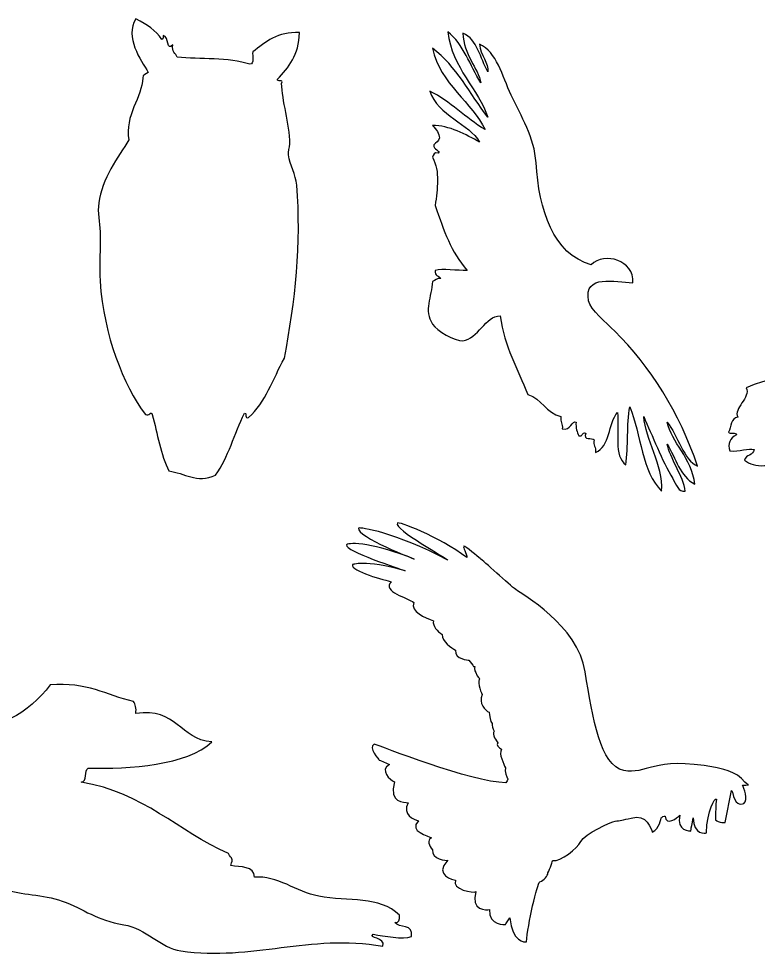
# Model space of a CAD drawing. Header units: centimetres. Extents: x -64 to 65, y -66 to 66.
# Drawn here: x 9.09 to 17.6, y 43.61 to 54.46 of the extents above; entities that cross this region are included whole.
import ezdxf

# ---------------------------------------------------------------- set-up
doc = ezdxf.new("R2010")
doc.units = ezdxf.units.CM
doc.header["$MEASUREMENT"] = 0
doc.layers.add('Layer 1', color=7, linetype='Continuous')

msp = doc.modelspace()

# ---------------------------------------------------------------- linework, layer by layer
at = {"layer": 'Layer 1'}
for points, knots in [([(10.75256, 54.26816), (10.82447, 54.25231), (10.78397, 54.07615), (10.86334, 54.15738), (10.86334, 54.15738), (10.84511, 54.07581), (10.89628, 54.06372), (10.91083, 54.01495), (10.91083, 54.01495), (11.17216, 53.9932), (11.50527, 54.01387), (11.74948, 53.93584), (11.74948, 53.93584), (11.80195, 53.9414), (11.77432, 54.02704), (11.78115, 54.07824), (11.78115, 54.07824), (11.92916, 54.18767), (12.0656, 54.31396), (12.31915, 54.29978), (12.31915, 54.29978), (12.31259, 54.0426), (12.19498, 53.89648), (12.066, 53.76178), (12.066, 53.76178), (12.0597, 53.72387), (12.13805, 53.77056), (12.11347, 53.71431), (12.11347, 53.71431), (12.11874, 53.52106), (12.20504, 53.251), (12.20838, 53.01803), (12.20838, 53.01803), (12.20899, 52.97673), (12.18703, 52.92807), (12.19256, 52.89143), (12.19256, 52.89143), (12.211, 52.76967), (12.27723, 52.66693), (12.28755, 52.54329), (12.28755, 52.54329), (12.3434, 51.87286), (12.27191, 51.20537), (12.1451, 50.54944), (12.1451, 50.54944), (12.01358, 50.31698), (11.93103, 50.03562), (11.73367, 49.86898), (11.73367, 49.86898), (11.67739, 49.84437), (11.72414, 49.92274), (11.6862, 49.91645), (11.6862, 49.91645), (11.57087, 49.68367), (11.5002, 49.40617), (11.35388, 49.20435), (11.35388, 49.20435), (11.13213, 49.10463), (10.99526, 49.23025), (10.81585, 49.25182), (10.81585, 49.25182), (10.72327, 49.43883), (10.68321, 49.67833), (10.62591, 49.90063), (10.62591, 49.90063), (10.61252, 49.94704), (10.58612, 49.88005), (10.54683, 49.90063), (10.54683, 49.90063), (10.28958, 50.24885), (10.07069, 50.80289), (10.02467, 51.43561), (10.02467, 51.43561), (10.01089, 51.62452), (10.03311, 51.81807), (10.02467, 52.00526), (10.02467, 52.00526), (10.01959, 52.11646), (9.99443, 52.22627), (10.00879, 52.33758), (10.00879, 52.33758), (10.04435, 52.61314), (10.2344, 52.86952), (10.35696, 53.0655), (10.35696, 53.0655), (10.30082, 53.34003), (10.51404, 53.56091), (10.51515, 53.7776), (10.51515, 53.7776), (10.51269, 53.82226), (10.55986, 53.81726), (10.57849, 53.84089), (10.57849, 53.84089), (10.49247, 53.99083), (10.30449, 54.24308), (10.43604, 54.45806), (10.43604, 54.45806), (10.57317, 54.38673), (10.66239, 54.32749), (10.73671, 54.2207), (10.73671, 54.2207), (10.75529, 54.22323), (10.75007, 54.24953), (10.75256, 54.26816)], [0, 0, 0, 0, 0.03703704, 0.03703704, 0.03703704, 0.03703704, 0.07407407, 0.07407407, 0.07407407, 0.07407407, 0.11111111, 0.11111111, 0.11111111, 0.11111111, 0.14814815, 0.14814815, 0.14814815, 0.14814815, 0.18518519, 0.18518519, 0.18518519, 0.18518519, 0.22222222, 0.22222222, 0.22222222, 0.22222222, 0.25925926, 0.25925926, 0.25925926, 0.25925926, 0.2962963, 0.2962963, 0.2962963, 0.2962963, 0.33333333, 0.33333333, 0.33333333, 0.33333333, 0.37037037, 0.37037037, 0.37037037, 0.37037037, 0.40740741, 0.40740741, 0.40740741, 0.40740741, 0.44444444, 0.44444444, 0.44444444, 0.44444444, 0.48148148, 0.48148148, 0.48148148, 0.48148148, 0.51851852, 0.51851852, 0.51851852, 0.51851852, 0.55555556, 0.55555556, 0.55555556, 0.55555556, 0.59259259, 0.59259259, 0.59259259, 0.59259259, 0.62962963, 0.62962963, 0.62962963, 0.62962963, 0.66666667, 0.66666667, 0.66666667, 0.66666667, 0.7037037, 0.7037037, 0.7037037, 0.7037037, 0.74074074, 0.74074074, 0.74074074, 0.74074074, 0.77777778, 0.77777778, 0.77777778, 0.77777778, 0.81481481, 0.81481481, 0.81481481, 0.81481481, 0.85185185, 0.85185185, 0.85185185, 0.85185185, 0.88888889, 0.88888889, 0.88888889, 0.88888889, 0.92592593, 0.92592593, 0.92592593, 0.92592593, 1, 1, 1, 1]), ([(19.66902, 50.08647), (19.57393, 50.04242), (19.53503, 49.94211), (19.42163, 49.91637), (19.42163, 49.91637), (19.45359, 50.0081), (19.53805, 50.04737), (19.57628, 50.13288), (19.57628, 50.13288), (19.49767, 50.12383), (19.46322, 50.07065), (19.40613, 50.04009), (19.40613, 50.04009), (19.35983, 50.05028), (19.42095, 50.07316), (19.40613, 50.10195), (19.40613, 50.10195), (19.01817, 49.9487), (18.74465, 49.68102), (18.57113, 49.31331), (18.57113, 49.31331), (18.47043, 49.27521), (18.36126, 49.26068), (18.30824, 49.28241), (18.30824, 49.28241), (18.32605, 49.36769), (18.3792, 49.41764), (18.37007, 49.52982), (18.37007, 49.52982), (18.28022, 49.47487), (18.08583, 49.28691), (17.89072, 49.31331), (17.89072, 49.31331), (17.84378, 49.31969), (17.88363, 49.34649), (17.85982, 49.35972), (17.85982, 49.35972), (17.82288, 49.38017), (17.7383, 49.29312), (17.76703, 49.4061), (17.76703, 49.4061), (17.72298, 49.38829), (17.71631, 49.33313), (17.67424, 49.31331), (17.67424, 49.31331), (17.57073, 49.30778), (17.49591, 49.33088), (17.44231, 49.37517), (17.44231, 49.37517), (17.45213, 49.44264), (17.54468, 49.42737), (17.55052, 49.49889), (17.55052, 49.49889), (17.48998, 49.52289), (17.37674, 49.46685), (17.2722, 49.48344), (17.2722, 49.48344), (17.24423, 49.56125), (17.26865, 49.63089), (17.34948, 49.66899), (17.34948, 49.66899), (17.343, 49.70373), (17.26741, 49.66941), (17.25669, 49.69992), (17.25669, 49.69992), (17.29209, 49.75728), (17.27675, 49.86544), (17.36493, 49.87002), (17.36493, 49.87002), (17.30254, 49.96948), (17.52098, 50.09849), (17.45772, 50.21019), (17.45772, 50.21019), (17.93296, 50.42051), (18.67933, 50.35963), (18.86488, 50.85964), (18.86488, 50.85964), (18.7011, 50.96481), (18.667, 50.73301), (18.58654, 50.65861), (18.58654, 50.65861), (18.47602, 50.65223), (18.44959, 50.65223), (18.3391, 50.65861), (18.3391, 50.65861), (18.33225, 50.70843), (18.30949, 50.7424), (18.3082, 50.79778), (18.3082, 50.79778), (18.22308, 50.80043), (18.19107, 50.74997), (18.10714, 50.7514), (18.10714, 50.7514), (18.07753, 50.78879), (18.0974, 50.87565), (18.09169, 50.93695), (18.09169, 50.93695), (17.9952, 50.97444), (17.90434, 51.01762), (17.90611, 51.15343), (17.90611, 51.15343), (17.89595, 51.17417), (17.87309, 51.18222), (17.84425, 51.18433), (17.84425, 51.18433), (17.84997, 51.25825), (17.80237, 51.33975), (17.84425, 51.40081), (17.84425, 51.40081), (17.74302, 51.55019), (17.75493, 51.91611), (17.87521, 52.0348), (17.87521, 52.0348), (17.85957, 52.06041), (17.80957, 52.0516), (17.78242, 52.06573), (17.78242, 52.06573), (17.76559, 52.12624), (17.7412, 52.17913), (17.75152, 52.26676), (17.75152, 52.26676), (17.80057, 52.30531), (17.85291, 52.34061), (17.90612, 52.37503), (17.90612, 52.37503), (17.89771, 52.43356), (17.86873, 52.47163), (17.87522, 52.5451), (17.87522, 52.5451), (17.91295, 52.58473), (17.95441, 52.62056), (18.02987, 52.62241), (18.02987, 52.62241), (18.02886, 52.7039), (17.97843, 52.73592), (17.98349, 52.82344), (17.98349, 52.82344), (18.0268, 52.8317), (18.06384, 52.84614), (18.10716, 52.85437), (18.10716, 52.85437), (18.02929, 52.90136), (18.00604, 53.06392), (18.04533, 53.17909), (18.04533, 53.17909), (18.0937, 53.17591), (18.15886, 53.18949), (18.18453, 53.16361), (18.18453, 53.16361), (18.11703, 53.24881), (18.04811, 53.3929), (18.15357, 53.48833), (18.15357, 53.48833), (18.24916, 53.47055), (18.31563, 53.42359), (18.3855, 53.38009), (18.3855, 53.38009), (18.37338, 53.51209), (18.13245, 53.67984), (18.21543, 53.85946), (18.21543, 53.85946), (18.3229, 53.87412), (18.36698, 53.82543), (18.43191, 53.7976), (18.43191, 53.7976), (18.45784, 53.86007), (18.36484, 53.93632), (18.3855, 54.04501), (18.3855, 54.04501), (18.57068, 54.20865), (18.7166, 53.92452), (18.81846, 53.81305), (18.81846, 53.81305), (18.78311, 53.95809), (18.73557, 54.09094), (18.72572, 54.26149), (18.72572, 54.26149), (18.75228, 54.30314), (18.88066, 54.30385), (18.9267, 54.27694), (18.9267, 54.27694), (18.99049, 54.29784), (18.92898, 54.36362), (18.95766, 54.40063), (18.95766, 54.40063), (19.15181, 54.39312), (19.18901, 54.17923), (19.25145, 54.04498), (19.25145, 54.04498), (19.32186, 53.89369), (19.39483, 53.74029), (19.46799, 53.61202), (19.46799, 53.61202), (19.4891, 53.77506), (19.35163, 54.39146), (19.66899, 54.43159), (19.66899, 54.43159), (19.77408, 54.2235), (19.76731, 53.83424), (19.79274, 53.59656), (19.79274, 53.59656), (19.87661, 53.75494), (19.80433, 54.06945), (20.02467, 54.09138), (20.02467, 54.09138), (20.12773, 53.76996), (20.05774, 53.26667), (19.97829, 52.97804), (19.97829, 52.97804), (19.99139, 52.93269), (20.02808, 52.98727), (20.05557, 52.97804), (20.05557, 52.97804), (20.07282, 52.67438), (19.74019, 52.43078), (19.8855, 52.05025), (19.8855, 52.05025), (19.9132, 52.04827), (19.91812, 52.06917), (19.94733, 52.0657), (19.94733, 52.0657), (19.90822, 52.13518), (19.83639, 52.19995), (19.8855, 52.31311), (19.8855, 52.31311), (20.05433, 52.34838), (20.18797, 52.47334), (20.38035, 52.43683), (20.38035, 52.43683), (20.47933, 52.50171), (20.71785, 52.50525), (20.78236, 52.4059), (20.78236, 52.4059), (21.00061, 52.44538), (21.15566, 52.54803), (21.4009, 52.56055), (21.4009, 52.56055), (21.47998, 52.54766), (21.35449, 52.51544), (21.35449, 52.48324), (21.35449, 52.48324), (21.40812, 52.47083), (21.41392, 52.50626), (21.46276, 52.49869), (21.46276, 52.49869), (21.34494, 52.26546), (21.10309, 52.27819), (20.98339, 52.08118), (20.98339, 52.08118), (20.89695, 51.93894), (20.94889, 51.72471), (20.78236, 51.64822), (20.78236, 51.64822), (21.04967, 51.65124), (21.29869, 51.5385), (21.54005, 51.50905), (21.54005, 51.50905), (21.94531, 51.45957), (22.17349, 51.62893), (22.46781, 51.83377), (22.46781, 51.83377), (22.48744, 51.73087), (22.34695, 51.58406), (22.40598, 51.4936), (22.40598, 51.4936), (22.38169, 51.37356), (22.30668, 51.30421), (22.17402, 51.29257), (22.17402, 51.29257), (22.15087, 51.251), (22.1773, 51.20706), (22.12764, 51.16888), (22.12764, 51.16888), (22.00747, 51.15697), (21.93484, 51.19259), (21.81837, 51.18433), (21.81837, 51.18433), (21.85906, 51.14771), (21.94151, 51.15282), (21.97302, 51.10702), (21.97302, 51.10702), (21.92368, 50.95348), (21.70063, 51.06519), (21.61739, 51.10702), (21.61739, 51.10702), (21.62027, 51.02143), (21.63319, 51.01928), (21.61739, 50.9524), (21.61739, 50.9524), (21.58228, 50.92568), (21.53098, 50.91509), (21.46277, 50.92147), (21.46277, 50.92147), (21.42097, 50.88078), (21.41512, 50.80418), (21.3545, 50.7823), (21.3545, 50.7823), (21.24697, 50.7727), (21.22242, 50.84609), (21.15347, 50.87509), (21.15347, 50.87509), (21.04584, 50.81778), (20.98586, 50.71279), (20.87513, 50.65861), (20.87513, 50.65861), (20.82041, 50.6503), (20.79544, 50.67173), (20.78234, 50.70502), (20.78234, 50.70502), (20.73075, 50.68446), (20.7285, 50.61456), (20.6741, 50.59675), (20.6741, 50.59675), (20.60999, 50.57902), (20.61385, 50.62927), (20.56583, 50.62768), (20.56583, 50.62768), (20.5122, 50.61948), (20.51487, 50.55492), (20.47304, 50.53489), (20.47304, 50.53489), (20.42287, 50.52595), (20.40113, 50.54542), (20.3648, 50.55037), (20.3648, 50.55037), (20.33011, 50.53349), (20.33763, 50.47443), (20.30294, 50.45758), (20.30294, 50.45758), (20.07834, 50.43993), (20.05881, 50.21718), (19.82359, 50.21017), (19.82359, 50.21017), (19.79755, 50.0764), (19.72657, 49.98766), (19.59166, 49.96276), (19.59166, 49.96276), (19.60703, 50.01448), (19.65367, 50.03475), (19.66902, 50.08647)], [0, 0, 0, 0, 0.01162791, 0.01162791, 0.01162791, 0.01162791, 0.02325581, 0.02325581, 0.02325581, 0.02325581, 0.03488372, 0.03488372, 0.03488372, 0.03488372, 0.04651163, 0.04651163, 0.04651163, 0.04651163, 0.05813953, 0.05813953, 0.05813953, 0.05813953, 0.06976744, 0.06976744, 0.06976744, 0.06976744, 0.08139535, 0.08139535, 0.08139535, 0.08139535, 0.09302326, 0.09302326, 0.09302326, 0.09302326, 0.10465116, 0.10465116, 0.10465116, 0.10465116, 0.11627907, 0.11627907, 0.11627907, 0.11627907, 0.12790698, 0.12790698, 0.12790698, 0.12790698, 0.13953488, 0.13953488, 0.13953488, 0.13953488, 0.15116279, 0.15116279, 0.15116279, 0.15116279, 0.1627907, 0.1627907, 0.1627907, 0.1627907, 0.1744186, 0.1744186, 0.1744186, 0.1744186, 0.18604651, 0.18604651, 0.18604651, 0.18604651, 0.19767442, 0.19767442, 0.19767442, 0.19767442, 0.20930233, 0.20930233, 0.20930233, 0.20930233, 0.22093023, 0.22093023, 0.22093023, 0.22093023, 0.23255814, 0.23255814, 0.23255814, 0.23255814, 0.24418605, 0.24418605, 0.24418605, 0.24418605, 0.25581395, 0.25581395, 0.25581395, 0.25581395, 0.26744186, 0.26744186, 0.26744186, 0.26744186, 0.27906977, 0.27906977, 0.27906977, 0.27906977, 0.29069767, 0.29069767, 0.29069767, 0.29069767, 0.30232558, 0.30232558, 0.30232558, 0.30232558, 0.31395349, 0.31395349, 0.31395349, 0.31395349, 0.3255814, 0.3255814, 0.3255814, 0.3255814, 0.3372093, 0.3372093, 0.3372093, 0.3372093, 0.34883721, 0.34883721, 0.34883721, 0.34883721, 0.36046512, 0.36046512, 0.36046512, 0.36046512, 0.37209302, 0.37209302, 0.37209302, 0.37209302, 0.38372093, 0.38372093, 0.38372093, 0.38372093, 0.39534884, 0.39534884, 0.39534884, 0.39534884, 0.40697674, 0.40697674, 0.40697674, 0.40697674, 0.41860465, 0.41860465, 0.41860465, 0.41860465, 0.43023256, 0.43023256, 0.43023256, 0.43023256, 0.44186047, 0.44186047, 0.44186047, 0.44186047, 0.45348837, 0.45348837, 0.45348837, 0.45348837, 0.46511628, 0.46511628, 0.46511628, 0.46511628, 0.47674419, 0.47674419, 0.47674419, 0.47674419, 0.48837209, 0.48837209, 0.48837209, 0.48837209, 0.5, 0.5, 0.5, 0.5, 0.51162791, 0.51162791, 0.51162791, 0.51162791, 0.52325581, 0.52325581, 0.52325581, 0.52325581, 0.53488372, 0.53488372, 0.53488372, 0.53488372, 0.54651163, 0.54651163, 0.54651163, 0.54651163, 0.55813953, 0.55813953, 0.55813953, 0.55813953, 0.56976744, 0.56976744, 0.56976744, 0.56976744, 0.58139535, 0.58139535, 0.58139535, 0.58139535, 0.59302326, 0.59302326, 0.59302326, 0.59302326, 0.60465116, 0.60465116, 0.60465116, 0.60465116, 0.61627907, 0.61627907, 0.61627907, 0.61627907, 0.62790698, 0.62790698, 0.62790698, 0.62790698, 0.63953488, 0.63953488, 0.63953488, 0.63953488, 0.65116279, 0.65116279, 0.65116279, 0.65116279, 0.6627907, 0.6627907, 0.6627907, 0.6627907, 0.6744186, 0.6744186, 0.6744186, 0.6744186, 0.68604651, 0.68604651, 0.68604651, 0.68604651, 0.69767442, 0.69767442, 0.69767442, 0.69767442, 0.70930233, 0.70930233, 0.70930233, 0.70930233, 0.72093023, 0.72093023, 0.72093023, 0.72093023, 0.73255814, 0.73255814, 0.73255814, 0.73255814, 0.74418605, 0.74418605, 0.74418605, 0.74418605, 0.75581395, 0.75581395, 0.75581395, 0.75581395, 0.76744186, 0.76744186, 0.76744186, 0.76744186, 0.77906977, 0.77906977, 0.77906977, 0.77906977, 0.79069767, 0.79069767, 0.79069767, 0.79069767, 0.80232558, 0.80232558, 0.80232558, 0.80232558, 0.81395349, 0.81395349, 0.81395349, 0.81395349, 0.8255814, 0.8255814, 0.8255814, 0.8255814, 0.8372093, 0.8372093, 0.8372093, 0.8372093, 0.84883721, 0.84883721, 0.84883721, 0.84883721, 0.86046512, 0.86046512, 0.86046512, 0.86046512, 0.87209302, 0.87209302, 0.87209302, 0.87209302, 0.88372093, 0.88372093, 0.88372093, 0.88372093, 0.89534884, 0.89534884, 0.89534884, 0.89534884, 0.90697674, 0.90697674, 0.90697674, 0.90697674, 0.91860465, 0.91860465, 0.91860465, 0.91860465, 0.93023256, 0.93023256, 0.93023256, 0.93023256, 0.94186047, 0.94186047, 0.94186047, 0.94186047, 0.95348837, 0.95348837, 0.95348837, 0.95348837, 0.96511628, 0.96511628, 0.96511628, 0.96511628, 0.97674419, 0.97674419, 0.97674419, 0.97674419, 1, 1, 1, 1]), ([(14.40667, 53.72195), (14.37767, 53.8889), (14.20403, 54.0486), (14.20019, 54.29364), (14.20019, 54.29364), (14.36921, 54.21916), (14.39823, 54.00469), (14.48605, 53.84898), (14.48605, 53.84898), (14.50259, 53.93986), (14.39718, 54.04575), (14.3908, 54.16659), (14.3908, 54.16659), (14.58799, 54.07928), (14.65171, 53.80329), (14.75603, 53.579), (14.75603, 53.579), (14.86911, 53.33587), (15.02374, 53.09415), (15.04189, 52.80083), (15.04189, 52.80083), (15.07547, 52.25867), (15.23731, 51.74819), (15.67715, 51.62563), (15.67715, 51.62563), (15.8287, 51.77949), (16.17748, 51.67815), (16.15359, 51.41918), (16.15359, 51.41918), (15.95171, 51.4264), (15.59008, 51.52422), (15.64538, 51.21273), (15.64538, 51.21273), (15.66417, 51.1069), (15.85239, 50.95807), (15.94711, 50.86332), (15.94711, 50.86332), (16.35618, 50.45425), (16.69477, 49.92294), (16.89998, 49.30699), (16.89998, 49.30699), (16.74411, 49.3743), (16.67281, 49.66148), (16.5506, 49.8152), (16.5506, 49.8152), (16.59987, 49.58387), (16.83341, 49.39927), (16.86826, 49.10056), (16.86826, 49.10056), (16.69591, 49.18766), (16.64987, 49.40099), (16.5506, 49.56112), (16.5506, 49.56112), (16.57558, 49.41129), (16.74179, 49.18073), (16.75703, 49.02116), (16.75703, 49.02116), (16.68445, 48.99777), (16.65032, 49.10358), (16.61415, 49.16409), (16.61415, 49.16409), (16.49035, 49.37126), (16.37878, 49.66227), (16.28067, 49.87873), (16.28067, 49.87873), (16.30139, 49.61777), (16.50361, 49.31972), (16.48712, 49.02116), (16.48712, 49.02116), (16.25791, 49.23664), (16.25021, 49.6736), (16.12184, 49.98991), (16.12184, 49.98991), (16.08194, 49.7916), (16.10626, 49.52909), (16.07419, 49.32292), (16.07419, 49.32292), (15.93497, 49.41664), (15.9995, 49.71405), (15.97889, 49.92638), (15.97889, 49.92638), (15.86581, 49.80131), (15.89999, 49.5289), (15.72481, 49.46585), (15.72481, 49.46585), (15.7333, 49.52729), (15.69645, 49.5434), (15.70888, 49.60878), (15.70888, 49.60878), (15.68867, 49.64677), (15.57659, 49.59296), (15.61363, 49.68818), (15.61363, 49.68818), (15.56473, 49.70001), (15.58307, 49.64458), (15.53418, 49.65643), (15.53418, 49.65643), (15.51375, 49.69945), (15.49531, 49.74462), (15.50246, 49.81523), (15.50246, 49.81523), (15.45595, 49.84513), (15.43994, 49.70889), (15.34363, 49.73583), (15.34363, 49.73583), (15.35215, 49.79727), (15.31527, 49.81335), (15.32775, 49.87876), (15.32775, 49.87876), (15.15588, 49.91861), (15.11005, 50.08461), (14.94662, 50.13287), (14.94662, 50.13287), (14.83475, 50.42862), (14.67664, 50.67815), (14.62899, 51.03809), (14.62899, 51.03809), (14.45923, 51.03917), (14.37163, 50.76829), (14.20021, 50.75223), (14.20021, 50.75223), (14.10276, 50.7431), (13.90015, 50.86994), (13.85085, 50.94281), (13.85085, 50.94281), (13.74346, 51.10135), (13.84109, 51.25631), (13.85085, 51.43512), (13.85085, 51.43512), (13.88406, 51.44427), (13.89617, 51.47449), (13.9461, 51.46687), (13.9461, 51.46687), (13.92562, 51.49931), (13.86913, 51.49576), (13.8826, 51.56217), (13.8826, 51.56217), (13.95901, 51.58484), (14.14112, 51.55627), (14.24788, 51.56217), (14.24788, 51.56217), (14.05997, 51.77868), (13.98343, 52.00831), (13.8826, 52.30856), (13.8826, 52.30856), (13.90215, 52.50528), (13.94046, 52.69318), (13.85088, 52.8644), (13.85088, 52.8644), (13.86469, 52.88758), (13.8635, 52.92589), (13.91438, 52.91203), (13.91438, 52.91203), (13.95494, 52.93844), (13.85241, 52.95468), (13.86673, 53.00731), (13.86673, 53.00731), (13.88967, 53.032), (13.91949, 53.04983), (13.93023, 53.08671), (13.93023, 53.08671), (13.92848, 53.13449), (13.89623, 53.18551), (13.85085, 53.22964), (13.85085, 53.22964), (14.03622, 53.23493), (14.24143, 53.12272), (14.39081, 53.03906), (14.39081, 53.03906), (14.27897, 53.25022), (13.91094, 53.3427), (13.81907, 53.62665), (13.81907, 53.62665), (14.05958, 53.50719), (14.22891, 53.31656), (14.45433, 53.18199), (14.45433, 53.18199), (14.31352, 53.49116), (13.93942, 53.70465), (13.85084, 54.11899), (13.85084, 54.11899), (14.12333, 53.91505), (14.281, 53.59631), (14.48605, 53.32492), (14.48605, 53.32492), (14.38376, 53.64083), (14.0765, 53.88941), (14.02552, 54.30954), (14.02552, 54.30954), (14.20775, 54.16886), (14.28115, 53.91931), (14.40667, 53.72195)], [0, 0, 0, 0, 0.02040816, 0.02040816, 0.02040816, 0.02040816, 0.04081633, 0.04081633, 0.04081633, 0.04081633, 0.06122449, 0.06122449, 0.06122449, 0.06122449, 0.08163265, 0.08163265, 0.08163265, 0.08163265, 0.10204082, 0.10204082, 0.10204082, 0.10204082, 0.12244898, 0.12244898, 0.12244898, 0.12244898, 0.14285714, 0.14285714, 0.14285714, 0.14285714, 0.16326531, 0.16326531, 0.16326531, 0.16326531, 0.18367347, 0.18367347, 0.18367347, 0.18367347, 0.20408163, 0.20408163, 0.20408163, 0.20408163, 0.2244898, 0.2244898, 0.2244898, 0.2244898, 0.24489796, 0.24489796, 0.24489796, 0.24489796, 0.26530612, 0.26530612, 0.26530612, 0.26530612, 0.28571429, 0.28571429, 0.28571429, 0.28571429, 0.30612245, 0.30612245, 0.30612245, 0.30612245, 0.32653061, 0.32653061, 0.32653061, 0.32653061, 0.34693878, 0.34693878, 0.34693878, 0.34693878, 0.36734694, 0.36734694, 0.36734694, 0.36734694, 0.3877551, 0.3877551, 0.3877551, 0.3877551, 0.40816327, 0.40816327, 0.40816327, 0.40816327, 0.42857143, 0.42857143, 0.42857143, 0.42857143, 0.44897959, 0.44897959, 0.44897959, 0.44897959, 0.46938776, 0.46938776, 0.46938776, 0.46938776, 0.48979592, 0.48979592, 0.48979592, 0.48979592, 0.51020408, 0.51020408, 0.51020408, 0.51020408, 0.53061224, 0.53061224, 0.53061224, 0.53061224, 0.55102041, 0.55102041, 0.55102041, 0.55102041, 0.57142857, 0.57142857, 0.57142857, 0.57142857, 0.59183673, 0.59183673, 0.59183673, 0.59183673, 0.6122449, 0.6122449, 0.6122449, 0.6122449, 0.63265306, 0.63265306, 0.63265306, 0.63265306, 0.65306122, 0.65306122, 0.65306122, 0.65306122, 0.67346939, 0.67346939, 0.67346939, 0.67346939, 0.69387755, 0.69387755, 0.69387755, 0.69387755, 0.71428571, 0.71428571, 0.71428571, 0.71428571, 0.73469388, 0.73469388, 0.73469388, 0.73469388, 0.75510204, 0.75510204, 0.75510204, 0.75510204, 0.7755102, 0.7755102, 0.7755102, 0.7755102, 0.79591837, 0.79591837, 0.79591837, 0.79591837, 0.81632653, 0.81632653, 0.81632653, 0.81632653, 0.83673469, 0.83673469, 0.83673469, 0.83673469, 0.85714286, 0.85714286, 0.85714286, 0.85714286, 0.87755102, 0.87755102, 0.87755102, 0.87755102, 0.89795918, 0.89795918, 0.89795918, 0.89795918, 0.91836735, 0.91836735, 0.91836735, 0.91836735, 0.93877551, 0.93877551, 0.93877551, 0.93877551, 0.95918367, 0.95918367, 0.95918367, 0.95918367, 1, 1, 1, 1]), ([(4.695, 48.78324), (4.90016, 48.74241), (4.8687, 48.46489), (4.91365, 48.26386), (4.91365, 48.26386), (5.02406, 48.26285), (4.93762, 48.45857), (5.023, 48.48256), (5.023, 48.48256), (5.14127, 48.46417), (5.14606, 48.33225), (5.15974, 48.20917), (5.15974, 48.20917), (5.1603, 48.1608), (5.28865, 48.25272), (5.32368, 48.18184), (5.32368, 48.18184), (5.36474, 48.07976), (5.42123, 47.93189), (5.37837, 47.82645), (5.37837, 47.82645), (5.51122, 47.81208), (5.4991, 47.94271), (5.62443, 47.9358), (5.62443, 47.9358), (5.74905, 47.85846), (5.69825, 47.88167), (5.87041, 47.90844), (5.87041, 47.90844), (6.14087, 47.71418), (6.43664, 47.54527), (6.69054, 47.3344), (6.69054, 47.3344), (6.76346, 47.3344), (6.83627, 47.3344), (6.90919, 47.3344), (6.90919, 47.3344), (7.32668, 46.9774), (7.85378, 46.72991), (8.24867, 46.35031), (8.24867, 46.35031), (8.88327, 46.21228), (9.19622, 46.47448), (9.45149, 46.78769), (9.45149, 46.78769), (9.87149, 46.82502), (10.10065, 46.67146), (10.40825, 46.59634), (10.40825, 46.59634), (10.43116, 46.56464), (10.44426, 46.52305), (10.43556, 46.45968), (10.43556, 46.45968), (10.90639, 46.52956), (10.94102, 46.16316), (11.31035, 46.13162), (11.31035, 46.13162), (11.02235, 45.86294), (10.36703, 45.81854), (9.88888, 45.83095), (9.88888, 45.83095), (9.83586, 45.8019), (9.88229, 45.6735), (9.80686, 45.66693), (9.80686, 45.66693), (10.53105, 45.55287), (10.9161, 45.09953), (11.5017, 44.84683), (11.5017, 44.84683), (11.54178, 44.78235), (11.55935, 44.79598), (11.52901, 44.71015), (11.52901, 44.71015), (11.64275, 44.68718), (11.79915, 44.70692), (11.8024, 44.57347), (11.8024, 44.57347), (12.05891, 44.59826), (12.28693, 44.40514), (12.54048, 44.35479), (12.54048, 44.35479), (12.88359, 44.28661), (13.24149, 44.36659), (13.46983, 44.13609), (13.46983, 44.13609), (13.4792, 44.08124), (13.4643, 44.05055), (13.41522, 44.0541), (13.41522, 44.0541), (13.46017, 43.98065), (13.64065, 44.04264), (13.60657, 43.89008), (13.60657, 43.89008), (13.51349, 43.85399), (13.29206, 43.89535), (13.16916, 43.91741), (13.16916, 43.91741), (13.0969, 43.86957), (13.31712, 43.88526), (13.27849, 43.78073), (13.27849, 43.78073), (12.42457, 43.92649), (11.785, 43.60748), (10.95497, 43.72607), (10.95497, 43.72607), (10.72436, 43.75901), (10.5482, 43.98716), (10.29888, 44.0268), (10.29888, 44.0268), (9.97797, 44.07776), (9.84702, 44.20468), (9.58813, 44.30014), (9.58813, 44.30014), (9.36855, 44.38116), (9.10802, 44.36771), (8.93204, 44.43685), (8.93204, 44.43685), (8.78864, 44.49321), (8.72069, 44.60343), (8.52202, 44.62817), (8.52202, 44.62817), (8.24728, 44.66238), (7.93166, 44.52345), (7.64725, 44.54615), (7.64725, 44.54615), (7.3755, 44.56787), (7.12483, 44.71548), (6.88186, 44.71017), (6.88186, 44.71017), (6.50287, 44.70181), (6.11033, 44.63635), (5.81575, 44.43683), (5.81575, 44.43683), (5.78347, 44.68152), (6.00435, 44.7782), (5.92508, 44.98354), (5.92508, 44.98354), (5.72098, 45.04267), (5.69325, 44.80767), (5.59702, 44.84686), (5.59702, 44.84686), (5.52947, 45.58735), (6.6403, 45.36523), (6.96388, 45.80365), (6.96388, 45.80365), (6.21905, 46.50329), (4.56165, 46.72562), (4.4216, 47.96323), (4.4216, 47.96323), (4.38681, 48.27036), (4.43721, 48.52306), (4.58562, 48.70129), (4.58562, 48.70129), (4.64119, 48.59229), (4.68709, 48.695), (4.695, 48.78324)], [0, 0, 0, 0, 0.025, 0.025, 0.025, 0.025, 0.05, 0.05, 0.05, 0.05, 0.075, 0.075, 0.075, 0.075, 0.1, 0.1, 0.1, 0.1, 0.125, 0.125, 0.125, 0.125, 0.15, 0.15, 0.15, 0.15, 0.175, 0.175, 0.175, 0.175, 0.2, 0.2, 0.2, 0.2, 0.225, 0.225, 0.225, 0.225, 0.25, 0.25, 0.25, 0.25, 0.275, 0.275, 0.275, 0.275, 0.3, 0.3, 0.3, 0.3, 0.325, 0.325, 0.325, 0.325, 0.35, 0.35, 0.35, 0.35, 0.375, 0.375, 0.375, 0.375, 0.4, 0.4, 0.4, 0.4, 0.425, 0.425, 0.425, 0.425, 0.45, 0.45, 0.45, 0.45, 0.475, 0.475, 0.475, 0.475, 0.5, 0.5, 0.5, 0.5, 0.525, 0.525, 0.525, 0.525, 0.55, 0.55, 0.55, 0.55, 0.575, 0.575, 0.575, 0.575, 0.6, 0.6, 0.6, 0.6, 0.625, 0.625, 0.625, 0.625, 0.65, 0.65, 0.65, 0.65, 0.675, 0.675, 0.675, 0.675, 0.7, 0.7, 0.7, 0.7, 0.725, 0.725, 0.725, 0.725, 0.75, 0.75, 0.75, 0.75, 0.775, 0.775, 0.775, 0.775, 0.8, 0.8, 0.8, 0.8, 0.825, 0.825, 0.825, 0.825, 0.85, 0.85, 0.85, 0.85, 0.875, 0.875, 0.875, 0.875, 0.9, 0.9, 0.9, 0.9, 0.925, 0.925, 0.925, 0.925, 0.95, 0.95, 0.95, 0.95, 1, 1, 1, 1])]:
    msp.add_open_spline(points, degree=3, knots=knots, dxfattribs=at)
at = {"layer": 'Layer 1', "color": 250}
msp.add_open_spline([(15.23312, 44.76549), (15.23312, 44.76549), (15.20481, 44.67466), (15.17634, 44.62367), (15.17634, 44.62367), (15.18208, 44.58962), (15.13107, 44.5385), (15.08569, 44.52154), (15.08569, 44.52154), (15.05733, 44.5045), (14.94379, 44.02801), (14.93247, 43.8295), (14.93247, 43.8295), (14.9098, 43.82386), (14.76793, 43.82386), (14.73956, 44.10747), (14.73956, 44.10747), (14.6885, 44.02802), (14.6885, 44.02802), (14.6885, 44.02802), (14.6885, 44.02802), (14.6885, 44.02802), (14.49575, 44.01101), (14.50708, 44.20386), (14.50708, 44.20386), (14.47303, 44.19254), (14.28581, 44.18685), (14.34822, 44.40814), (14.34822, 44.40814), (14.32552, 44.38544), (14.06461, 44.43648), (14.11557, 44.53853), (14.11557, 44.53853), (14.09295, 44.54422), (13.86035, 44.58965), (14.02482, 44.77115), (14.02482, 44.77115), (14.0135, 44.75983), (13.83765, 44.77679), (13.84898, 44.89029), (13.84898, 44.89029), (13.81495, 44.94133), (13.78093, 44.99805), (13.83763, 45.02639), (13.83763, 45.02639), (13.80927, 45.04914), (13.56529, 45.10021), (13.69015, 45.22499), (13.69015, 45.22499), (13.6334, 45.23068), (13.4973, 45.2987), (13.57103, 45.42917), (13.57103, 45.42917), (13.52002, 45.44052), (13.34412, 45.42353), (13.41223, 45.67312), (13.41223, 45.67312), (13.36111, 45.69016), (13.23633, 45.80922), (13.3555, 45.87164), (13.3555, 45.87164), (13.23631, 45.9227), (13.23631, 45.9227), (13.23631, 45.9227), (13.23631, 45.9227), (13.23631, 45.9227), (13.10587, 46.07589), (13.17961, 46.10423), (13.17961, 46.10423), (13.24195, 46.09288), (14.30279, 45.66179), (14.69414, 45.66179), (14.69414, 45.66179), (14.72819, 45.69579), (14.71121, 45.71849), (14.71121, 45.71849), (14.71121, 45.71849), (14.71121, 45.71849), (14.67152, 45.79223), (14.68848, 45.83194), (14.68848, 45.83194), (14.67152, 45.87732), (14.6091, 45.99082), (14.64316, 46.04747), (14.64316, 46.04747), (14.61485, 46.06454), (14.57506, 46.09853), (14.60342, 46.12124), (14.60342, 46.12124), (14.58646, 46.14391), (14.52968, 46.21202), (14.55804, 46.25739), (14.55804, 46.25739), (14.54108, 46.28014), (14.53537, 46.32552), (14.53537, 46.34253), (14.53537, 46.34253), (14.51275, 46.35954), (14.50706, 46.44461), (14.50132, 46.47302), (14.50132, 46.47302), (14.45594, 46.49564), (14.3766, 46.57504), (14.42194, 46.67717), (14.42194, 46.67717), (14.39924, 46.71691), (14.36519, 46.84738), (14.3936, 46.85867), (14.3936, 46.85867), (14.3709, 46.87005), (14.35381, 46.92111), (14.35381, 46.92111), (14.35381, 46.92111), (14.35381, 46.92111), (14.31984, 46.97784), (14.33688, 47.00051), (14.33688, 47.00051), (14.31418, 46.99487), (14.31418, 47.01752), (14.31418, 47.01752), (14.31418, 47.01752), (14.31418, 47.01752), (14.26878, 47.0743), (14.26878, 47.0743), (14.26878, 47.0743), (14.26878, 47.0743), (14.09865, 47.07999), (14.11556, 47.18767), (14.11556, 47.18767), (14.07018, 47.21042), (13.95107, 47.2898), (13.9625, 47.3692), (13.9625, 47.3692), (13.90577, 47.40328), (13.84907, 47.46567), (13.86037, 47.52803), (13.86037, 47.52803), (13.7639, 47.56211), (13.5938, 47.63016), (13.63344, 47.73798), (13.63344, 47.73798), (13.57674, 47.78904), (13.25905, 47.86276), (13.37822, 47.97624), (13.37822, 47.97624), (13.31586, 47.9932), (12.90173, 48.09533), (12.9301, 48.17476), (12.9301, 48.17476), (12.9301, 48.16912), (13.05488, 48.23712), (13.53705, 48.10099), (13.53705, 48.10099), (13.48035, 48.12935), (12.8336, 48.32798), (12.86197, 48.40169), (12.86197, 48.40169), (12.89031, 48.43569), (13.19669, 48.4187), (13.63916, 48.23712), (13.63916, 48.23712), (13.64474, 48.23712), (12.97548, 48.49239), (12.9981, 48.59449), (12.9981, 48.59449), (13.01517, 48.60584), (13.41791, 48.54914), (14.02482, 48.22579), (14.02482, 48.22579), (14.03625, 48.23711), (13.39519, 48.58316), (13.44631, 48.65124), (13.44631, 48.65124), (13.44631, 48.6796), (13.9228, 48.4981), (14.24612, 48.25415), (14.24612, 48.25415), (14.24612, 48.29953), (14.19506, 48.37893), (14.21207, 48.38462), (14.21207, 48.38462), (14.22914, 48.39031), (14.37093, 48.25984), (14.39926, 48.2428), (14.39926, 48.2428), (14.4276, 48.22579), (14.73957, 47.93649), (14.80772, 47.88548), (14.80772, 47.88548), (14.87574, 47.83442), (15.52241, 47.47699), (15.60748, 46.93814), (15.60748, 46.93814), (15.69265, 46.39921), (15.78343, 45.86033), (16.04994, 45.80363), (16.04994, 45.80363), (16.31653, 45.74685), (16.37329, 45.97378), (17.10512, 45.83763), (17.10512, 45.83763), (17.13343, 45.83194), (17.35468, 45.79792), (17.44543, 45.66748), (17.44543, 45.66748), (17.48512, 45.63906), (17.48512, 45.63906), (17.48512, 45.63906), (17.48512, 45.63906), (17.48512, 45.63906), (17.47951, 45.6334), (17.41712, 45.6334), (17.41712, 45.6334), (17.43413, 45.61073), (17.48512, 45.45756), (17.43413, 45.42353), (17.43413, 45.42353), (17.38873, 45.40646), (17.33195, 45.40646), (17.30366, 45.554), (17.30366, 45.554), (17.29223, 45.57104), (17.29223, 45.57104), (17.29223, 45.57104), (17.29223, 45.57104), (17.29223, 45.57104), (17.21849, 45.20234), (17.21849, 45.20234), (17.21849, 45.20234), (17.21849, 45.20234), (17.09937, 45.20234), (17.10512, 45.2534), (17.10512, 45.2534), (17.11081, 45.30439), (17.10512, 45.40649), (17.11644, 45.47459), (17.11644, 45.47459), (17.09937, 45.49163), (17.00865, 45.3441), (17.00299, 45.08317), (17.00299, 45.08317), (16.99159, 45.08317), (16.85548, 45.05481), (16.8498, 45.25901), (16.8498, 45.25901), (16.82146, 45.10587), (16.82146, 45.10587), (16.82146, 45.10587), (16.82146, 45.10587), (16.82146, 45.10587), (16.64562, 45.10587), (16.69674, 45.2874), (16.69674, 45.2874), (16.66827, 45.25901), (16.53783, 45.15685), (16.52651, 45.27605), (16.52651, 45.27605), (16.52085, 45.2874), (16.48108, 45.25898), (16.48108, 45.25898), (16.48108, 45.25898), (16.48108, 45.25898), (16.46407, 45.12857), (16.379, 45.09446), (16.379, 45.09446), (16.36765, 45.12282), (16.31656, 45.3157), (16.135, 45.25337), (16.135, 45.25337), (16.03861, 45.2363), (16.00456, 45.22498), (15.95358, 45.21929), (15.95358, 45.21929), (15.90249, 45.21365), (15.59618, 45.07184), (15.55649, 44.98669), (15.55649, 44.98669), (15.51673, 44.90162), (15.32393, 44.75414), (15.23312, 44.76549)], degree=3, knots=[0, 0, 0, 0, 0.01408451, 0.01408451, 0.01408451, 0.01408451, 0.02816901, 0.02816901, 0.02816901, 0.02816901, 0.04225352, 0.04225352, 0.04225352, 0.04225352, 0.05633803, 0.05633803, 0.05633803, 0.05633803, 0.07042254, 0.07042254, 0.07042254, 0.07042254, 0.08450704, 0.08450704, 0.08450704, 0.08450704, 0.09859155, 0.09859155, 0.09859155, 0.09859155, 0.11267606, 0.11267606, 0.11267606, 0.11267606, 0.12676056, 0.12676056, 0.12676056, 0.12676056, 0.14084507, 0.14084507, 0.14084507, 0.14084507, 0.15492958, 0.15492958, 0.15492958, 0.15492958, 0.16901408, 0.16901408, 0.16901408, 0.16901408, 0.18309859, 0.18309859, 0.18309859, 0.18309859, 0.1971831, 0.1971831, 0.1971831, 0.1971831, 0.21126761, 0.21126761, 0.21126761, 0.21126761, 0.22535211, 0.22535211, 0.22535211, 0.22535211, 0.23943662, 0.23943662, 0.23943662, 0.23943662, 0.25352113, 0.25352113, 0.25352113, 0.25352113, 0.26760563, 0.26760563, 0.26760563, 0.26760563, 0.28169014, 0.28169014, 0.28169014, 0.28169014, 0.29577465, 0.29577465, 0.29577465, 0.29577465, 0.30985915, 0.30985915, 0.30985915, 0.30985915, 0.32394366, 0.32394366, 0.32394366, 0.32394366, 0.33802817, 0.33802817, 0.33802817, 0.33802817, 0.35211268, 0.35211268, 0.35211268, 0.35211268, 0.36619718, 0.36619718, 0.36619718, 0.36619718, 0.38028169, 0.38028169, 0.38028169, 0.38028169, 0.3943662, 0.3943662, 0.3943662, 0.3943662, 0.4084507, 0.4084507, 0.4084507, 0.4084507, 0.42253521, 0.42253521, 0.42253521, 0.42253521, 0.43661972, 0.43661972, 0.43661972, 0.43661972, 0.45070423, 0.45070423, 0.45070423, 0.45070423, 0.46478873, 0.46478873, 0.46478873, 0.46478873, 0.47887324, 0.47887324, 0.47887324, 0.47887324, 0.49295775, 0.49295775, 0.49295775, 0.49295775, 0.50704225, 0.50704225, 0.50704225, 0.50704225, 0.52112676, 0.52112676, 0.52112676, 0.52112676, 0.53521127, 0.53521127, 0.53521127, 0.53521127, 0.54929577, 0.54929577, 0.54929577, 0.54929577, 0.56338028, 0.56338028, 0.56338028, 0.56338028, 0.57746479, 0.57746479, 0.57746479, 0.57746479, 0.5915493, 0.5915493, 0.5915493, 0.5915493, 0.6056338, 0.6056338, 0.6056338, 0.6056338, 0.61971831, 0.61971831, 0.61971831, 0.61971831, 0.63380282, 0.63380282, 0.63380282, 0.63380282, 0.64788732, 0.64788732, 0.64788732, 0.64788732, 0.66197183, 0.66197183, 0.66197183, 0.66197183, 0.67605634, 0.67605634, 0.67605634, 0.67605634, 0.69014085, 0.69014085, 0.69014085, 0.69014085, 0.70422535, 0.70422535, 0.70422535, 0.70422535, 0.71830986, 0.71830986, 0.71830986, 0.71830986, 0.73239437, 0.73239437, 0.73239437, 0.73239437, 0.74647887, 0.74647887, 0.74647887, 0.74647887, 0.76056338, 0.76056338, 0.76056338, 0.76056338, 0.77464789, 0.77464789, 0.77464789, 0.77464789, 0.78873239, 0.78873239, 0.78873239, 0.78873239, 0.8028169, 0.8028169, 0.8028169, 0.8028169, 0.81690141, 0.81690141, 0.81690141, 0.81690141, 0.83098592, 0.83098592, 0.83098592, 0.83098592, 0.84507042, 0.84507042, 0.84507042, 0.84507042, 0.85915493, 0.85915493, 0.85915493, 0.85915493, 0.87323944, 0.87323944, 0.87323944, 0.87323944, 0.88732394, 0.88732394, 0.88732394, 0.88732394, 0.90140845, 0.90140845, 0.90140845, 0.90140845, 0.91549296, 0.91549296, 0.91549296, 0.91549296, 0.92957746, 0.92957746, 0.92957746, 0.92957746, 0.94366197, 0.94366197, 0.94366197, 0.94366197, 0.95774648, 0.95774648, 0.95774648, 0.95774648, 0.97183099, 0.97183099, 0.97183099, 0.97183099, 1, 1, 1, 1], dxfattribs=at)

doc.saveas('drawing.dxf')
